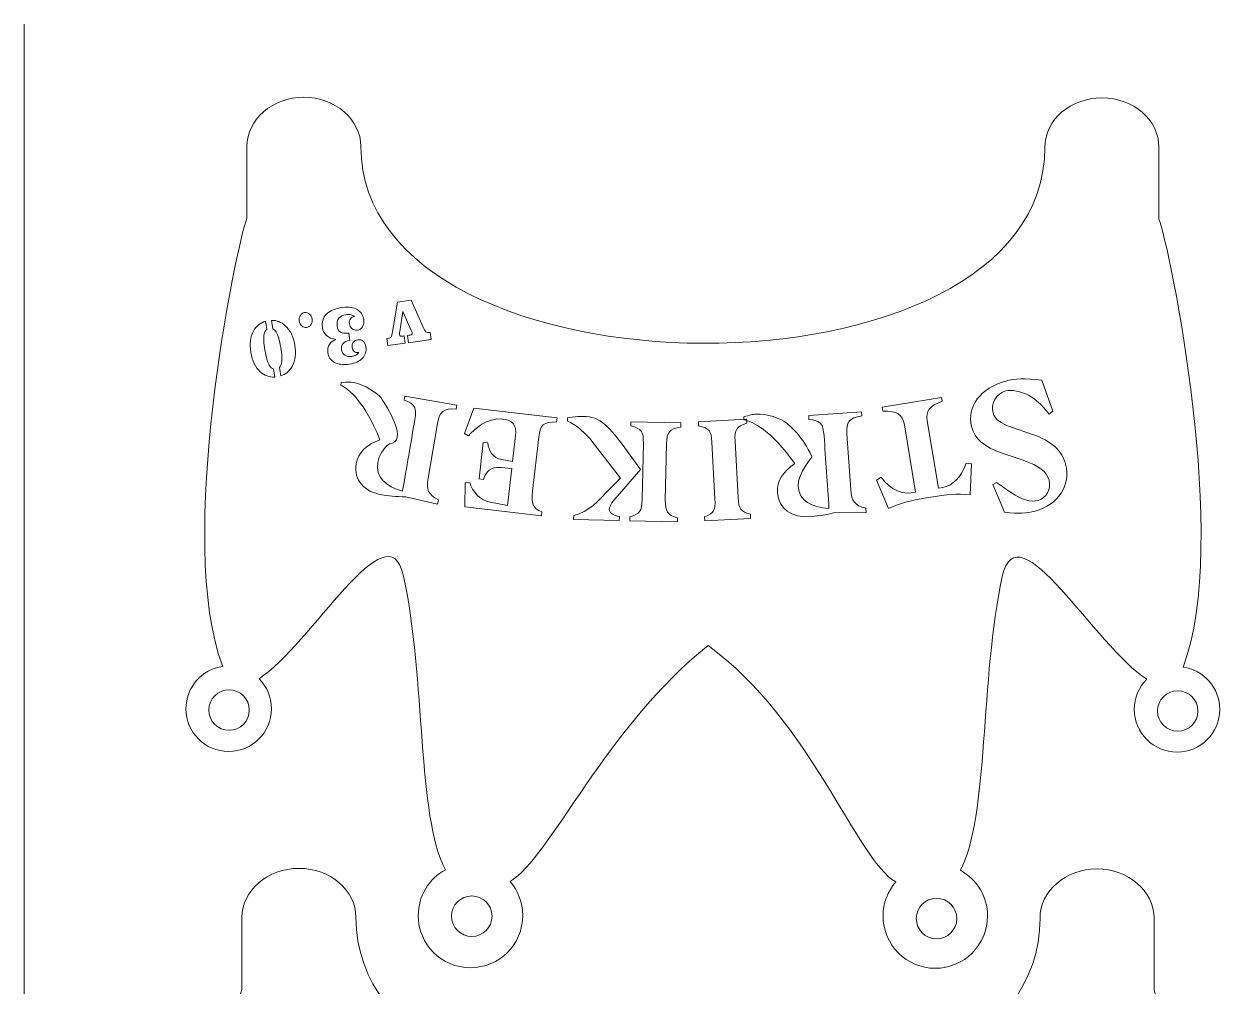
# Model space of a CAD drawing. Header units: millimetres. Extents: x 73 to 248, y -150 to 150.
# Drawn here: x 72.7 to 134.1, y 101 to 150 of the extents above; entities that cross this region are included whole.
import ezdxf

# ---------------------------------------------------------------- set-up
doc = ezdxf.new("R2010")
doc.units = ezdxf.units.MM
doc.header["$MEASUREMENT"] = 0
doc.layers.add('Layer 1', color=7, linetype='Continuous')

msp = doc.modelspace()

# ---------------------------------------------------------------- linework, layer by layer
at = {"layer": 'Layer 1', "color": 250, "lineweight": 18}
msp.add_open_spline([(72.7275, -150), (72.7275, -150), (72.7275, 150), (72.7275, 150)], degree=3, dxfattribs=at)
for points, knots in [([(124.6638, 143.7446), (124.6615, 145.1196), (125.9687, 146.2447), (127.5636, 146.2447), (129.1586, 146.2447), (130.4635, 145.1196), (130.4635, 143.7446), (130.4635, 143.7446), (130.4635, 140.0728), (130.4635, 140.0728), (131.0068, 138.6913), (134.1247, 123.5652), (131.6908, 117.2737), (132.7483, 117.1259), (133.5623, 116.218), (133.5623, 115.1198), (133.5623, 113.9185), (132.5885, 112.9447), (131.3872, 112.9447), (130.1859, 112.9447), (129.2121, 113.9185), (129.2121, 115.1198), (129.2121, 115.7166), (129.4525, 116.2571), (129.8417, 116.6501), (127.2316, 118.3234), (123.2686, 125.4627), (122.4929, 121.8766), (121.3612, 116.6451), (121.8083, 109.6472), (120.3637, 106.9284), (121.1857, 106.4766), (121.743, 105.6026), (121.743, 104.5983), (121.743, 103.1308), (120.5534, 101.9412), (119.0859, 101.9412), (117.6184, 101.9412), (116.4288, 103.1308), (116.4288, 104.5983), (116.4288, 105.2615), (116.6718, 105.868), (117.0736, 106.3336), (115.0508, 107.5142), (112.7856, 114.5127), (107.5282, 118.3727), (102.3594, 114.2791), (99.4719, 107.5448), (97.4491, 106.3642), (97.8509, 105.8986), (98.0939, 105.2921), (98.0939, 104.6289), (98.0939, 103.1614), (96.9043, 101.9718), (95.4368, 101.9718), (93.9693, 101.9718), (92.7797, 103.1614), (92.7797, 104.6289), (92.7797, 105.6332), (93.337, 106.5072), (94.159, 106.959), (92.7144, 109.6778), (93.1615, 116.6757), (92.0298, 121.9072), (91.2541, 125.4933), (87.2911, 118.354), (84.681, 116.6807), (85.0702, 116.2877), (85.3106, 115.7472), (85.3106, 115.1504), (85.3106, 113.9491), (84.3368, 112.9753), (83.1355, 112.9753), (81.9342, 112.9753), (80.9604, 113.9491), (80.9604, 115.1504), (80.9604, 116.2486), (81.7744, 117.1565), (82.8319, 117.3043), (80.398, 123.5958), (83.5159, 138.7219), (84.0592, 140.1034), (84.0592, 140.1034), (84.0592, 143.7752), (84.0592, 143.7752), (84.0592, 145.1502), (85.3641, 146.2753), (86.9591, 146.2753), (88.554, 146.2753), (89.8566, 145.1502), (89.8589, 143.7752), (89.8807, 130.5284), (124.686, 130.3142), (124.6638, 143.7446)], [0, 0, 0, 0, 0.0322581, 0.0322581, 0.0322581, 0.0645161, 0.0645161, 0.0645161, 0.0967742, 0.0967742, 0.0967742, 0.1290323, 0.1290323, 0.1290323, 0.1612903, 0.1612903, 0.1612903, 0.1935484, 0.1935484, 0.1935484, 0.2258065, 0.2258065, 0.2258065, 0.2580645, 0.2580645, 0.2580645, 0.2903226, 0.2903226, 0.2903226, 0.3225806, 0.3225806, 0.3225806, 0.3548387, 0.3548387, 0.3548387, 0.3870968, 0.3870968, 0.3870968, 0.4193548, 0.4193548, 0.4193548, 0.4516129, 0.4516129, 0.4516129, 0.483871, 0.483871, 0.483871, 0.516129, 0.516129, 0.516129, 0.5483871, 0.5483871, 0.5483871, 0.5806452, 0.5806452, 0.5806452, 0.6129032, 0.6129032, 0.6129032, 0.6451613, 0.6451613, 0.6451613, 0.6774194, 0.6774194, 0.6774194, 0.7096774, 0.7096774, 0.7096774, 0.7419355, 0.7419355, 0.7419355, 0.7741935, 0.7741935, 0.7741935, 0.8064516, 0.8064516, 0.8064516, 0.8387097, 0.8387097, 0.8387097, 0.8709677, 0.8709677, 0.8709677, 0.9032258, 0.9032258, 0.9032258, 0.9354839, 0.9354839, 0.9354839, 0.9677419, 0.9677419, 0.9677419, 1, 1, 1, 1]), ([(92.4275, 135.9428), (92.4275, 135.9428), (93.025, 134.5829), (93.025, 134.5829), (93.0778, 134.4616), (93.1263, 134.382), (93.1716, 134.3444), (93.2162, 134.3073), (93.2735, 134.2932), (93.3432, 134.3028), (93.3432, 134.3028), (93.3865, 134.3088), (93.3865, 134.3088), (93.3865, 134.3088), (93.4372, 133.939), (93.4372, 133.939), (93.4372, 133.939), (92.2813, 133.7804), (92.2813, 133.7804), (92.2813, 133.7804), (92.2305, 134.1501), (92.2305, 134.1501), (92.2305, 134.1501), (92.3003, 134.1597), (92.3003, 134.1597), (92.3849, 134.1713), (92.4351, 134.185), (92.4519, 134.2017), (92.4682, 134.2175), (92.4737, 134.2447), (92.4685, 134.2826), (92.4667, 134.2953), (92.4622, 134.3135), (92.4546, 134.336), (92.4468, 134.3583), (92.4369, 134.3827), (92.4241, 134.4089), (92.4241, 134.4089), (91.9984, 135.3763), (91.9984, 135.3763), (91.9984, 135.3763), (91.839, 134.3596), (91.839, 134.3596), (91.8328, 134.3239), (91.8281, 134.2908), (91.8256, 134.261), (91.8238, 134.2312), (91.8238, 134.207), (91.8261, 134.1899), (91.8305, 134.158), (91.8461, 134.1359), (91.8726, 134.1244), (91.8993, 134.1122), (91.9385, 134.11), (91.9902, 134.1171), (91.9902, 134.1171), (92.0677, 134.1277), (92.0677, 134.1277), (92.0677, 134.1277), (92.1184, 133.758), (92.1184, 133.758), (92.1184, 133.758), (91.2391, 133.6373), (91.2391, 133.6373), (91.2391, 133.6373), (91.1889, 134.0026), (91.1889, 134.0026), (91.1889, 134.0026), (91.2626, 134.0127), (91.2626, 134.0127), (91.3272, 134.0216), (91.3727, 134.0445), (91.4006, 134.0816), (91.4284, 134.1187), (91.4538, 134.2069), (91.477, 134.3455), (91.477, 134.3455), (91.722, 135.846), (91.722, 135.846), (91.722, 135.846), (92.4275, 135.9428), (92.4275, 135.9428)], [0, 0, 0, 0, 0.037037, 0.037037, 0.037037, 0.0740741, 0.0740741, 0.0740741, 0.1111111, 0.1111111, 0.1111111, 0.1481481, 0.1481481, 0.1481481, 0.1851852, 0.1851852, 0.1851852, 0.2222222, 0.2222222, 0.2222222, 0.2592593, 0.2592593, 0.2592593, 0.2962963, 0.2962963, 0.2962963, 0.3333333, 0.3333333, 0.3333333, 0.3703704, 0.3703704, 0.3703704, 0.4074074, 0.4074074, 0.4074074, 0.4444444, 0.4444444, 0.4444444, 0.4814815, 0.4814815, 0.4814815, 0.5185185, 0.5185185, 0.5185185, 0.5555556, 0.5555556, 0.5555556, 0.5925926, 0.5925926, 0.5925926, 0.6296296, 0.6296296, 0.6296296, 0.6666667, 0.6666667, 0.6666667, 0.7037037, 0.7037037, 0.7037037, 0.7407407, 0.7407407, 0.7407407, 0.7777778, 0.7777778, 0.7777778, 0.8148148, 0.8148148, 0.8148148, 0.8518519, 0.8518519, 0.8518519, 0.8888889, 0.8888889, 0.8888889, 0.9259259, 0.9259259, 0.9259259, 0.962963, 0.962963, 0.962963, 1, 1, 1, 1]), ([(87.3785, 134.986), (87.3929, 134.8813), (87.3735, 134.7879), (87.3197, 134.7048), (87.2658, 134.6225), (87.1934, 134.5748), (87.101, 134.5621), (87.0112, 134.5498), (86.93, 134.5757), (86.8559, 134.6404), (86.7818, 134.7052), (86.738, 134.7899), (86.7234, 134.8961), (86.7086, 135.0038), (86.7274, 135.0971), (86.7803, 135.1762), (86.8332, 135.2562), (86.9053, 135.3023), (86.9977, 135.315), (87.0914, 135.3278), (87.1746, 135.3022), (87.2472, 135.2381), (87.3204, 135.1747), (87.3642, 135.0907), (87.3785, 134.986)], [0, 0, 0, 0, 0.125, 0.125, 0.125, 0.25, 0.25, 0.25, 0.375, 0.375, 0.375, 0.5, 0.5, 0.5, 0.625, 0.625, 0.625, 0.75, 0.75, 0.75, 0.875, 0.875, 0.875, 1, 1, 1, 1]), ([(89.2398, 134.2747), (89.2398, 134.2747), (89.2912, 133.9004), (89.2912, 133.9004), (89.1334, 133.8696), (89.0196, 133.8163), (88.9512, 133.7395), (88.8828, 133.6627), (88.857, 133.5624), (88.8742, 133.4377), (88.8919, 133.3085), (88.9478, 133.2125), (89.042, 133.1498), (89.1363, 133.0864), (89.2552, 133.0648), (89.3992, 133.0846), (89.4774, 133.0953), (89.5461, 133.1176), (89.6054, 133.1507), (89.6647, 133.1838), (89.7156, 133.2302), (89.759, 133.289), (89.759, 133.289), (89.7246, 133.2843), (89.7246, 133.2843), (89.6427, 133.273), (89.5737, 133.2908), (89.518, 133.3362), (89.4625, 133.3815), (89.4283, 133.4486), (89.4161, 133.5378), (89.4016, 133.6432), (89.4202, 133.7328), (89.4721, 133.805), (89.5242, 133.8771), (89.6006, 133.9201), (89.7014, 133.934), (89.8125, 133.9492), (89.9047, 133.9248), (89.9788, 133.8601), (90.0528, 133.7954), (90.0983, 133.6988), (90.1161, 133.5696), (90.1471, 133.3431), (90.0879, 133.1512), (89.9379, 132.9928), (89.7877, 132.8345), (89.5682, 132.7355), (89.2794, 132.6959), (88.959, 132.6519), (88.7035, 132.6811), (88.5129, 132.7844), (88.3229, 132.8877), (88.2116, 133.0562), (88.1796, 133.2894), (88.1585, 133.4431), (88.1847, 133.5783), (88.258, 133.6958), (88.3309, 133.8125), (88.4431, 133.8967), (88.5947, 133.9485), (88.387, 133.9798), (88.2267, 134.0448), (88.1128, 134.1456), (87.9996, 134.2459), (87.9308, 134.3825), (87.907, 134.5555), (87.8684, 134.8368), (87.9366, 135.0641), (88.1115, 135.2386), (88.2865, 135.4124), (88.5607, 135.5249), (88.9361, 135.5765), (89.2339, 135.6173), (89.4783, 135.5829), (89.67, 135.4722), (89.8609, 135.3615), (89.9723, 135.1922), (90.0035, 134.965), (90.0235, 134.8195), (90.0028, 134.697), (89.9414, 134.5979), (89.8793, 134.4986), (89.7891, 134.4408), (89.6709, 134.4246), (89.572, 134.411), (89.4851, 134.4354), (89.41, 134.4977), (89.3345, 134.5592), (89.2892, 134.6438), (89.2744, 134.7514), (89.2609, 134.8502), (89.2785, 134.9329), (89.3267, 134.9992), (89.3748, 135.0656), (89.4471, 135.1058), (89.5446, 135.1192), (89.4821, 135.162), (89.4144, 135.1905), (89.3419, 135.2055), (89.2688, 135.2197), (89.187, 135.2206), (89.0966, 135.2082), (88.9325, 135.1856), (88.8125, 135.1246), (88.736, 135.0247), (88.6595, 134.925), (88.6328, 134.7928), (88.6554, 134.6287), (88.6754, 134.4824), (88.7329, 134.3805), (88.8276, 134.3232), (88.9218, 134.2657), (89.0596, 134.2499), (89.2398, 134.2747)], [0, 0, 0, 0, 0.0263158, 0.0263158, 0.0263158, 0.0526316, 0.0526316, 0.0526316, 0.0789474, 0.0789474, 0.0789474, 0.1052632, 0.1052632, 0.1052632, 0.1315789, 0.1315789, 0.1315789, 0.1578947, 0.1578947, 0.1578947, 0.1842105, 0.1842105, 0.1842105, 0.2105263, 0.2105263, 0.2105263, 0.2368421, 0.2368421, 0.2368421, 0.2631579, 0.2631579, 0.2631579, 0.2894737, 0.2894737, 0.2894737, 0.3157895, 0.3157895, 0.3157895, 0.3421053, 0.3421053, 0.3421053, 0.3684211, 0.3684211, 0.3684211, 0.3947368, 0.3947368, 0.3947368, 0.4210526, 0.4210526, 0.4210526, 0.4473684, 0.4473684, 0.4473684, 0.4736842, 0.4736842, 0.4736842, 0.5, 0.5, 0.5, 0.5263158, 0.5263158, 0.5263158, 0.5526316, 0.5526316, 0.5526316, 0.5789474, 0.5789474, 0.5789474, 0.6052632, 0.6052632, 0.6052632, 0.6315789, 0.6315789, 0.6315789, 0.6578947, 0.6578947, 0.6578947, 0.6842105, 0.6842105, 0.6842105, 0.7105263, 0.7105263, 0.7105263, 0.7368421, 0.7368421, 0.7368421, 0.7631579, 0.7631579, 0.7631579, 0.7894737, 0.7894737, 0.7894737, 0.8157895, 0.8157895, 0.8157895, 0.8421053, 0.8421053, 0.8421053, 0.8684211, 0.8684211, 0.8684211, 0.8947368, 0.8947368, 0.8947368, 0.9210526, 0.9210526, 0.9210526, 0.9473684, 0.9473684, 0.9473684, 0.9736842, 0.9736842, 0.9736842, 1, 1, 1, 1]), ([(85.4842, 132.0368), (85.2049, 132.0211), (84.9576, 132.1111), (84.7422, 132.3074), (84.494, 132.5333), (84.334, 132.8613), (84.2619, 133.2916), (84.1902, 133.7203), (84.2352, 134.0828), (84.3975, 134.3774), (84.5378, 134.6321), (84.7413, 134.7975), (85.009, 134.8742), (85.009, 134.8742), (85.0781, 134.4615), (85.0781, 134.4615), (85.0096, 134.4121), (84.9634, 134.3312), (84.9392, 134.2188), (84.9027, 134.0456), (84.9147, 133.7763), (84.9759, 133.4111), (85.0372, 133.0452), (85.1129, 132.7859), (85.2026, 132.6337), (85.2622, 132.5337), (85.333, 132.4718), (85.4153, 132.4481), (85.4153, 132.4481), (85.4842, 132.0368), (85.4842, 132.0368)], [0, 0, 0, 0, 0.1, 0.1, 0.1, 0.2, 0.2, 0.2, 0.3, 0.3, 0.3, 0.4, 0.4, 0.4, 0.5, 0.5, 0.5, 0.6, 0.6, 0.6, 0.7, 0.7, 0.7, 0.8, 0.8, 0.8, 0.9, 0.9, 0.9, 1, 1, 1, 1]), ([(86.4965, 133.6657), (86.5683, 133.237), (86.5231, 132.8754), (86.361, 132.5792), (86.2273, 132.3364), (86.0362, 132.1743), (85.7867, 132.0931), (85.7867, 132.0931), (85.7146, 132.5235), (85.7146, 132.5235), (85.7646, 132.5736), (85.7994, 132.6452), (85.8193, 132.7385), (85.8558, 132.9118), (85.8436, 133.1818), (85.7826, 133.5462), (85.7212, 133.9129), (85.6454, 134.1715), (85.5546, 134.3227), (85.5054, 134.4047), (85.4489, 134.4609), (85.3851, 134.4914), (85.3851, 134.4914), (85.3132, 134.9206), (85.3132, 134.9206), (85.5766, 134.9261), (85.8111, 134.8359), (86.0163, 134.65), (86.2644, 134.4241), (86.4245, 134.096), (86.4965, 133.6657)], [0, 0, 0, 0, 0.1, 0.1, 0.1, 0.2, 0.2, 0.2, 0.3, 0.3, 0.3, 0.4, 0.4, 0.4, 0.5, 0.5, 0.5, 0.6, 0.6, 0.6, 0.7, 0.7, 0.7, 0.8, 0.8, 0.8, 0.9, 0.9, 0.9, 1, 1, 1, 1]), ([(90.8874, 130.9709), (90.7082, 131.2278), (90.0221, 131.6641), (89.5096, 131.752), (89.3124, 131.7858), (89.2006, 131.7843), (88.8616, 131.7603), (88.8616, 131.7603), (88.8376, 131.6204), (88.8376, 131.6204), (89.2147, 131.453), (90.0801, 130.7597), (90.8269, 128.8429), (90.1658, 128.5964), (89.7258, 128.2195), (89.6213, 127.6103), (89.4809, 126.7914), (90.0278, 126.1939), (90.9249, 126.0401), (91.2205, 125.9894), (91.6478, 125.9367), (92.1462, 125.9438), (92.1462, 125.9438), (93.767, 125.5734), (93.767, 125.5734), (93.767, 125.5734), (93.8029, 125.7831), (93.8029, 125.7831), (93.2834, 126.0675), (93.1798, 126.2909), (93.2825, 126.8901), (93.2825, 126.8901), (93.7602, 129.6764), (93.7602, 129.6764), (93.8663, 130.2956), (94.0433, 130.4401), (94.7075, 130.4084), (94.7075, 130.4084), (94.7417, 130.6082), (94.7417, 130.6082), (94.7417, 130.6082), (92.0904, 131.0627), (92.0904, 131.0627), (92.0904, 131.0627), (92.0561, 130.863), (92.0561, 130.863), (92.6188, 130.6535), (92.7113, 130.4834), (92.6069, 129.8742), (92.3998, 128.6565), (92.1899, 127.4386), (91.9803, 126.219), (91.13, 126.4675), (90.5938, 126.9501), (90.7188, 127.6792), (90.7873, 128.0786), (91.0049, 128.4012), (91.3092, 128.6369), (92.3305, 128.7171), (91.1755, 130.574), (90.8874, 130.9709)], [0, 0, 0, 0, 0.05, 0.05, 0.05, 0.1, 0.1, 0.1, 0.15, 0.15, 0.15, 0.2, 0.2, 0.2, 0.25, 0.25, 0.25, 0.3, 0.3, 0.3, 0.35, 0.35, 0.35, 0.4, 0.4, 0.4, 0.45, 0.45, 0.45, 0.5, 0.5, 0.5, 0.55, 0.55, 0.55, 0.6, 0.6, 0.6, 0.65, 0.65, 0.65, 0.7, 0.7, 0.7, 0.75, 0.75, 0.75, 0.8, 0.8, 0.8, 0.85, 0.85, 0.85, 0.9, 0.9, 0.9, 0.95, 0.95, 0.95, 1, 1, 1, 1]), ([(120.9356, 129.5138), (121.104, 128.8772), (121.5598, 128.4842), (122.4925, 128.165), (122.4925, 128.165), (123.5621, 127.7982), (123.5621, 127.7982), (124.3703, 127.5195), (124.7614, 127.2142), (124.8755, 126.7833), (124.9896, 126.3522), (124.7258, 125.8632), (124.3198, 125.7557), (123.9331, 125.6534), (123.4939, 125.7887), (122.9414, 126.1561), (122.7279, 126.2987), (122.4845, 126.4754), (122.2045, 126.6738), (122.2045, 126.6738), (122.017, 126.5613), (122.017, 126.5613), (122.017, 126.5613), (122.6063, 125.1555), (122.6063, 125.1555), (123.382, 125.0778), (123.7192, 125.0936), (124.1639, 125.2113), (125.3337, 125.5209), (125.9964, 126.5349), (125.7138, 127.6025), (125.5271, 128.3078), (124.9971, 128.786), (124.0303, 129.117), (124.0303, 129.117), (122.9608, 129.4838), (122.9608, 129.4838), (122.3918, 129.6791), (122.1066, 129.8971), (122.0236, 130.2106), (121.8966, 130.6906), (122.1866, 131.1971), (122.6797, 131.3276), (122.9794, 131.4069), (123.4276, 131.3158), (123.8244, 131.1065), (124.2238, 130.8873), (124.4407, 130.6931), (124.8869, 130.1404), (124.8869, 130.1404), (125.0737, 130.2946), (125.0737, 130.2946), (125.0737, 130.2946), (124.5009, 131.8724), (124.5009, 131.8724), (123.584, 131.9757), (123.1836, 131.9641), (122.6615, 131.8259), (121.3951, 131.4907), (120.6711, 130.5129), (120.9356, 129.5138)], [0, 0, 0, 0, 0.05, 0.05, 0.05, 0.1, 0.1, 0.1, 0.15, 0.15, 0.15, 0.2, 0.2, 0.2, 0.25, 0.25, 0.25, 0.3, 0.3, 0.3, 0.35, 0.35, 0.35, 0.4, 0.4, 0.4, 0.45, 0.45, 0.45, 0.5, 0.5, 0.5, 0.55, 0.55, 0.55, 0.6, 0.6, 0.6, 0.65, 0.65, 0.65, 0.7, 0.7, 0.7, 0.75, 0.75, 0.75, 0.8, 0.8, 0.8, 0.85, 0.85, 0.85, 0.9, 0.9, 0.9, 0.95, 0.95, 0.95, 1, 1, 1, 1]), ([(116.0994, 126.7835), (116.0994, 126.7835), (116.7049, 125.3437), (116.7049, 125.3437), (117.3736, 125.6506), (117.6761, 125.7217), (118.7216, 125.8964), (119.7968, 126.0761), (120.1257, 126.1105), (120.8675, 126.0393), (120.8675, 126.0393), (120.9293, 127.611), (120.9293, 127.611), (120.9293, 127.611), (120.6578, 127.6581), (120.6578, 127.6581), (120.4146, 126.9292), (119.9305, 126.4888), (119.4768, 126.413), (119.4768, 126.413), (119.25, 126.3751), (119.25, 126.3751), (119.25, 126.3751), (118.6772, 129.803), (118.6772, 129.803), (118.592, 130.3127), (118.7821, 130.5705), (119.4329, 130.8025), (119.4329, 130.8025), (119.3995, 131.0024), (119.3995, 131.0024), (119.3995, 131.0024), (116.391, 130.4997), (116.391, 130.4997), (116.391, 130.4997), (116.4245, 130.2998), (116.4245, 130.2998), (117.1414, 130.3169), (117.4264, 130.1283), (117.5133, 129.6086), (117.5133, 129.6086), (118.086, 126.1806), (118.086, 126.1806), (118.086, 126.1806), (117.8592, 126.1427), (117.8592, 126.1427), (117.4745, 126.0784), (116.8294, 126.2377), (116.3277, 126.9346), (116.3277, 126.9346), (116.0994, 126.7835), (116.0994, 126.7835)], [0, 0, 0, 0, 0.0588235, 0.0588235, 0.0588235, 0.1176471, 0.1176471, 0.1176471, 0.1764706, 0.1764706, 0.1764706, 0.2352941, 0.2352941, 0.2352941, 0.2941176, 0.2941176, 0.2941176, 0.3529412, 0.3529412, 0.3529412, 0.4117647, 0.4117647, 0.4117647, 0.4705882, 0.4705882, 0.4705882, 0.5294118, 0.5294118, 0.5294118, 0.5882353, 0.5882353, 0.5882353, 0.6470588, 0.6470588, 0.6470588, 0.7058824, 0.7058824, 0.7058824, 0.7647059, 0.7647059, 0.7647059, 0.8235294, 0.8235294, 0.8235294, 0.8823529, 0.8823529, 0.8823529, 0.9411765, 0.9411765, 0.9411765, 1, 1, 1, 1]), ([(95.1393, 129.1606), (95.1393, 129.1606), (95.3364, 129.0361), (95.3364, 129.0361), (95.6176, 129.3812), (96.3109, 129.985), (97.0559, 129.8995), (97.5528, 129.8425), (97.799, 129.6204), (97.7321, 129.0367), (97.7321, 129.0367), (97.5831, 127.738), (97.5831, 127.738), (97.5831, 127.738), (97.0403, 127.8308), (97.0403, 127.8308), (96.5369, 127.9192), (96.3699, 128.3055), (96.3121, 128.6793), (96.3121, 128.6793), (96.0836, 128.7056), (96.0836, 128.7056), (96.0836, 128.7056), (95.8711, 126.8533), (95.8711, 126.8533), (95.8711, 126.8533), (96.0997, 126.8271), (96.0997, 126.8271), (96.2463, 127.2284), (96.4352, 127.4719), (96.9941, 127.4282), (96.9941, 127.4282), (97.5427, 127.3857), (97.5427, 127.3857), (97.5427, 127.3857), (97.3268, 125.5032), (97.3268, 125.5032), (97.3268, 125.5032), (96.4396, 125.6662), (96.4396, 125.6662), (95.9076, 125.768), (95.5442, 126.1973), (95.3975, 126.673), (95.3975, 126.673), (95.173, 126.6478), (95.173, 126.6478), (95.173, 126.6478), (95.1538, 125.4262), (95.1538, 125.4262), (95.1538, 125.4262), (99.0484, 124.9794), (99.0484, 124.9794), (99.0484, 124.9794), (99.0703, 125.1707), (99.0703, 125.1707), (98.5921, 125.3887), (98.5211, 125.56), (98.5974, 126.2244), (98.5974, 126.2244), (98.9126, 128.9726), (98.9126, 128.9726), (98.9842, 129.5967), (99.1528, 129.7508), (99.8178, 129.7561), (99.8178, 129.7561), (99.842, 129.9675), (99.842, 129.9675), (99.842, 129.9675), (95.6096, 130.453), (95.6096, 130.453), (95.6096, 130.453), (95.1393, 129.1606), (95.1393, 129.1606)], [0, 0, 0, 0, 0.0416667, 0.0416667, 0.0416667, 0.0833333, 0.0833333, 0.0833333, 0.125, 0.125, 0.125, 0.1666667, 0.1666667, 0.1666667, 0.2083333, 0.2083333, 0.2083333, 0.25, 0.25, 0.25, 0.2916667, 0.2916667, 0.2916667, 0.3333333, 0.3333333, 0.3333333, 0.375, 0.375, 0.375, 0.4166667, 0.4166667, 0.4166667, 0.4583333, 0.4583333, 0.4583333, 0.5, 0.5, 0.5, 0.5416667, 0.5416667, 0.5416667, 0.5833333, 0.5833333, 0.5833333, 0.625, 0.625, 0.625, 0.6666667, 0.6666667, 0.6666667, 0.7083333, 0.7083333, 0.7083333, 0.75, 0.75, 0.75, 0.7916667, 0.7916667, 0.7916667, 0.8333333, 0.8333333, 0.8333333, 0.875, 0.875, 0.875, 0.9166667, 0.9166667, 0.9166667, 0.9583333, 0.9583333, 0.9583333, 1, 1, 1, 1]), ([(112.8074, 127.9834), (112.3143, 129.0467), (111.7845, 129.4678), (111.4972, 129.7124), (111.2626, 129.9199), (110.493, 130.1824), (109.9742, 130.1472), (109.7746, 130.1336), (109.6663, 130.1059), (109.3425, 130.0028), (109.3425, 130.0028), (109.3521, 129.8612), (109.3521, 129.8612), (109.758, 129.7872), (110.7624, 129.3171), (111.9393, 127.6299), (111.3547, 127.2347), (111.0158, 126.7649), (111.0577, 126.1482), (111.1139, 125.3192), (111.7861, 124.8672), (112.6941, 124.9289), (112.9935, 124.9492), (113.4211, 124.9986), (113.9039, 125.1228), (113.9039, 125.1228), (115.5663, 125.1443), (115.5663, 125.1443), (115.5663, 125.1443), (115.5519, 125.3566), (115.5519, 125.3566), (114.98, 125.5107), (114.8267, 125.7034), (114.7855, 126.3099), (114.7855, 126.3099), (114.5939, 129.1305), (114.5939, 129.1305), (114.5514, 129.7572), (114.6894, 129.9393), (115.3423, 130.0648), (115.3423, 130.0648), (115.3286, 130.267), (115.3286, 130.267), (115.3286, 130.267), (112.6447, 130.0848), (112.6447, 130.0848), (112.6447, 130.0848), (112.6585, 129.8825), (112.6585, 129.8825), (113.2546, 129.8114), (113.3847, 129.6679), (113.4266, 129.0512), (113.5102, 127.8199), (113.5939, 126.5874), (113.6778, 125.3512), (112.7929, 125.3926), (112.1582, 125.7354), (112.1081, 126.4734), (112.0619, 127.1522), (112.8801, 128.0019), (112.8074, 127.9834)], [0, 0, 0, 0, 0.05, 0.05, 0.05, 0.1, 0.1, 0.1, 0.15, 0.15, 0.15, 0.2, 0.2, 0.2, 0.25, 0.25, 0.25, 0.3, 0.3, 0.3, 0.35, 0.35, 0.35, 0.4, 0.4, 0.4, 0.45, 0.45, 0.45, 0.5, 0.5, 0.5, 0.55, 0.55, 0.55, 0.6, 0.6, 0.6, 0.65, 0.65, 0.65, 0.7, 0.7, 0.7, 0.75, 0.75, 0.75, 0.8, 0.8, 0.8, 0.85, 0.85, 0.85, 0.9, 0.9, 0.9, 0.95, 0.95, 0.95, 1, 1, 1, 1]), ([(100.37, 129.9632), (100.37, 129.9632), (100.3662, 129.7911), (100.3662, 129.7911), (100.7837, 129.6704), (101.3711, 129.0901), (101.6143, 128.7706), (101.6143, 128.7706), (103.0636, 126.8842), (103.0636, 126.8842), (103.0636, 126.8842), (102.2963, 126.1003), (102.2963, 126.1003), (102.0202, 125.8225), (101.4453, 125.1459), (100.6915, 124.99), (100.6915, 124.99), (100.6869, 124.7774), (100.6869, 124.7774), (100.6869, 124.7774), (103.0065, 124.7268), (103.0065, 124.7268), (103.0065, 124.7268), (103.0112, 124.9394), (103.0112, 124.9394), (102.7518, 124.9755), (102.4946, 125.1027), (102.4987, 125.2953), (102.5032, 125.4978), (102.7187, 125.7465), (102.9138, 125.9754), (102.9138, 125.9754), (104.0935, 127.328), (104.0935, 127.328), (104.0935, 127.328), (103.4233, 128.2446), (103.4233, 128.2446), (102.6754, 129.2643), (102.1514, 130.0055), (101.3216, 130.0236), (101.1416, 130.0275), (100.6315, 130.0285), (100.37, 129.9632)], [0, 0, 0, 0, 0.0714286, 0.0714286, 0.0714286, 0.1428571, 0.1428571, 0.1428571, 0.2142857, 0.2142857, 0.2142857, 0.2857143, 0.2857143, 0.2857143, 0.3571429, 0.3571429, 0.3571429, 0.4285714, 0.4285714, 0.4285714, 0.5, 0.5, 0.5, 0.5714286, 0.5714286, 0.5714286, 0.6428571, 0.6428571, 0.6428571, 0.7142857, 0.7142857, 0.7142857, 0.7857143, 0.7857143, 0.7857143, 0.8571429, 0.8571429, 0.8571429, 0.9285714, 0.9285714, 0.9285714, 1, 1, 1, 1]), ([(103.5965, 129.7611), (103.5965, 129.7611), (103.5919, 129.5483), (103.5919, 129.5483), (104.1391, 129.4148), (104.246, 129.2706), (104.2327, 128.6627), (104.2327, 128.6627), (104.1702, 125.7959), (104.1702, 125.7959), (104.1569, 125.1881), (104.0543, 125.0687), (103.5507, 124.9175), (103.5507, 124.9175), (103.5464, 124.715), (103.5464, 124.715), (103.5464, 124.715), (105.9659, 124.6622), (105.9659, 124.6622), (105.9659, 124.6622), (105.9703, 124.8647), (105.9703, 124.8647), (105.4537, 125.028), (105.3375, 125.2029), (105.3499, 125.7702), (105.3499, 125.7702), (105.4124, 128.637), (105.4124, 128.637), (105.4251, 129.2145), (105.5487, 129.384), (106.1313, 129.4929), (106.1313, 129.4929), (106.136, 129.7057), (106.136, 129.7057), (106.136, 129.7057), (103.5965, 129.7611), (103.5965, 129.7611)], [0, 0, 0, 0, 0.0833333, 0.0833333, 0.0833333, 0.1666667, 0.1666667, 0.1666667, 0.25, 0.25, 0.25, 0.3333333, 0.3333333, 0.3333333, 0.4166667, 0.4166667, 0.4166667, 0.5, 0.5, 0.5, 0.5833333, 0.5833333, 0.5833333, 0.6666667, 0.6666667, 0.6666667, 0.75, 0.75, 0.75, 0.8333333, 0.8333333, 0.8333333, 0.9166667, 0.9166667, 0.9166667, 1, 1, 1, 1]), ([(107.0356, 129.7528), (107.0356, 129.7528), (107.0464, 129.5504), (107.0464, 129.5504), (107.5833, 129.4371), (107.6907, 129.3007), (107.7221, 128.7139), (107.7221, 128.7139), (107.8764, 125.8303), (107.8764, 125.8303), (107.9073, 125.2535), (107.825, 125.107), (107.3437, 124.929), (107.3437, 124.929), (107.3551, 124.7166), (107.3551, 124.7166), (107.3551, 124.7166), (109.6918, 124.8417), (109.6918, 124.8417), (109.6918, 124.8417), (109.6805, 125.0541), (109.6805, 125.0541), (109.183, 125.1797), (109.0856, 125.3165), (109.0547, 125.8933), (109.0547, 125.8933), (108.9005, 128.7769), (108.9005, 128.7769), (108.8691, 129.3638), (108.9614, 129.5108), (109.493, 129.6812), (109.493, 129.6812), (109.4822, 129.8837), (109.4822, 129.8837), (109.4822, 129.8837), (107.0356, 129.7528), (107.0356, 129.7528)], [0, 0, 0, 0, 0.0833333, 0.0833333, 0.0833333, 0.1666667, 0.1666667, 0.1666667, 0.25, 0.25, 0.25, 0.3333333, 0.3333333, 0.3333333, 0.4166667, 0.4166667, 0.4166667, 0.5, 0.5, 0.5, 0.5833333, 0.5833333, 0.5833333, 0.6666667, 0.6666667, 0.6666667, 0.75, 0.75, 0.75, 0.8333333, 0.8333333, 0.8333333, 0.9166667, 0.9166667, 0.9166667, 1, 1, 1, 1]), ([(83.153, 114.0548), (82.5841, 114.0548), (82.123, 114.5159), (82.123, 115.0848), (82.123, 115.6537), (82.5841, 116.1148), (83.153, 116.1148), (83.7219, 116.1148), (84.183, 115.6537), (84.183, 115.0848), (84.183, 114.5159), (83.7219, 114.0548), (83.153, 114.0548)], [0, 0, 0, 0, 0.25, 0.25, 0.25, 0.5, 0.5, 0.5, 0.75, 0.75, 0.75, 1, 1, 1, 1]), ([(131.421, 114.0078), (130.8521, 114.0078), (130.391, 114.4689), (130.391, 115.0378), (130.391, 115.6067), (130.8521, 116.0678), (131.421, 116.0678), (131.9899, 116.0678), (132.451, 115.6067), (132.451, 115.0378), (132.451, 114.4689), (131.9899, 114.0078), (131.421, 114.0078)], [0, 0, 0, 0, 0.25, 0.25, 0.25, 0.5, 0.5, 0.5, 0.75, 0.75, 0.75, 1, 1, 1, 1]), ([(124.4148, 104.4984), (124.4125, 105.8734), (125.7197, 106.9985), (127.3146, 106.9985), (128.9096, 106.9985), (130.2145, 105.8734), (130.2145, 104.4984), (130.2145, 104.4984), (130.2145, 100.8266), (130.2145, 100.8266), (130.7578, 99.4451), (133.8757, 84.319), (131.4418, 78.0275), (132.4993, 77.8797), (133.3133, 76.9718), (133.3133, 75.8736), (133.3133, 74.6723), (132.3395, 73.6985), (131.1382, 73.6985), (129.9369, 73.6985), (128.9631, 74.6723), (128.9631, 75.8736), (128.9631, 76.4704), (129.2035, 77.0109), (129.5927, 77.4039), (126.9826, 79.0772), (123.0196, 86.2165), (122.2439, 82.6304), (121.1122, 77.3989), (121.5593, 70.401), (120.1147, 67.6822), (120.9367, 67.2304), (121.494, 66.3564), (121.494, 65.3521), (121.494, 63.8846), (120.3044, 62.695), (118.8369, 62.695), (117.3694, 62.695), (116.1798, 63.8846), (116.1798, 65.3521), (116.1798, 66.0153), (116.4228, 66.6218), (116.8246, 67.0874), (114.8018, 68.268), (112.5366, 75.2665), (107.2792, 79.1265), (102.1104, 75.0329), (99.2229, 68.2986), (97.2001, 67.118), (97.6019, 66.6524), (97.8449, 66.0459), (97.8449, 65.3827), (97.8449, 63.9152), (96.6553, 62.7256), (95.1878, 62.7256), (93.7203, 62.7256), (92.5307, 63.9152), (92.5307, 65.3827), (92.5307, 66.387), (93.088, 67.261), (93.91, 67.7128), (92.4654, 70.4316), (92.9125, 77.4295), (91.7808, 82.661), (91.0051, 86.2471), (87.0421, 79.1078), (84.432, 77.4345), (84.8212, 77.0415), (85.0616, 76.501), (85.0616, 75.9042), (85.0616, 74.7029), (84.0878, 73.7291), (82.8865, 73.7291), (81.6852, 73.7291), (80.7114, 74.7029), (80.7114, 75.9042), (80.7114, 77.0024), (81.5254, 77.9103), (82.5829, 78.0581), (80.149, 84.3496), (83.2669, 99.4757), (83.8102, 100.8572), (83.8102, 100.8572), (83.8102, 104.529), (83.8102, 104.529), (83.8102, 105.904), (85.1151, 107.0291), (86.7101, 107.0291), (88.305, 107.0291), (89.6076, 105.904), (89.6099, 104.529), (89.6317, 91.2822), (124.437, 91.068), (124.4148, 104.4984)], [0, 0, 0, 0, 0.0322581, 0.0322581, 0.0322581, 0.0645161, 0.0645161, 0.0645161, 0.0967742, 0.0967742, 0.0967742, 0.1290323, 0.1290323, 0.1290323, 0.1612903, 0.1612903, 0.1612903, 0.1935484, 0.1935484, 0.1935484, 0.2258065, 0.2258065, 0.2258065, 0.2580645, 0.2580645, 0.2580645, 0.2903226, 0.2903226, 0.2903226, 0.3225806, 0.3225806, 0.3225806, 0.3548387, 0.3548387, 0.3548387, 0.3870968, 0.3870968, 0.3870968, 0.4193548, 0.4193548, 0.4193548, 0.4516129, 0.4516129, 0.4516129, 0.483871, 0.483871, 0.483871, 0.516129, 0.516129, 0.516129, 0.5483871, 0.5483871, 0.5483871, 0.5806452, 0.5806452, 0.5806452, 0.6129032, 0.6129032, 0.6129032, 0.6451613, 0.6451613, 0.6451613, 0.6774194, 0.6774194, 0.6774194, 0.7096774, 0.7096774, 0.7096774, 0.7419355, 0.7419355, 0.7419355, 0.7741935, 0.7741935, 0.7741935, 0.8064516, 0.8064516, 0.8064516, 0.8387097, 0.8387097, 0.8387097, 0.8709677, 0.8709677, 0.8709677, 0.9032258, 0.9032258, 0.9032258, 0.9354839, 0.9354839, 0.9354839, 0.9677419, 0.9677419, 0.9677419, 1, 1, 1, 1]), ([(95.5026, 103.5625), (94.9337, 103.5625), (94.4726, 104.0236), (94.4726, 104.5925), (94.4726, 105.1614), (94.9337, 105.6225), (95.5026, 105.6225), (96.0715, 105.6225), (96.5326, 105.1614), (96.5326, 104.5925), (96.5326, 104.0236), (96.0715, 103.5625), (95.5026, 103.5625)], [0, 0, 0, 0, 0.25, 0.25, 0.25, 0.5, 0.5, 0.5, 0.75, 0.75, 0.75, 1, 1, 1, 1]), ([(119.1479, 103.4404), (118.579, 103.4404), (118.1179, 103.9015), (118.1179, 104.4704), (118.1179, 105.0393), (118.579, 105.5004), (119.1479, 105.5004), (119.7168, 105.5004), (120.1779, 105.0393), (120.1779, 104.4704), (120.1779, 103.9015), (119.7168, 103.4404), (119.1479, 103.4404)], [0, 0, 0, 0, 0.25, 0.25, 0.25, 0.5, 0.5, 0.5, 0.75, 0.75, 0.75, 1, 1, 1, 1])]:
    msp.add_open_spline(points, degree=3, knots=knots, dxfattribs=at)

doc.saveas('drawing.dxf')
